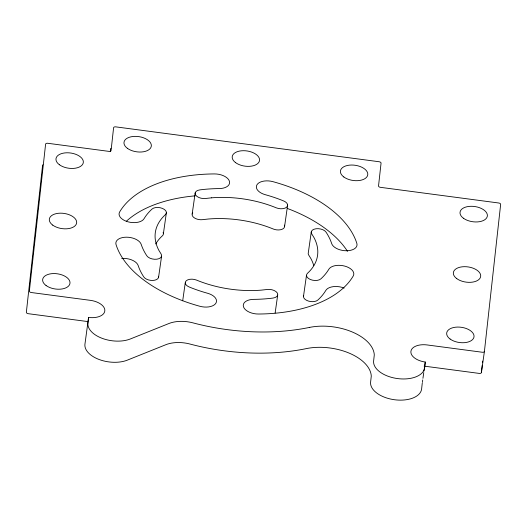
<?xml version="1.0" encoding="UTF-8"?>
<svg xmlns="http://www.w3.org/2000/svg" width="527" height="527" viewBox="0 0 527 527"><rect width="100%" height="100%" fill="white"/><g stroke="black" fill="none" stroke-linecap="round" stroke-linejoin="round"><path stroke-width="0.79" d="M424.143 366.12L479.234 373.412A2.062 1.146 8.1 0 0 481.401 372.549L484.418 351.377L500.65 204.41A2.062 1.146 8.1 0 0 498.733 203L380.454 187.335A2.062 1.146 8.1 0 1 378.538 185.926L381.054 163.153A2.062 1.146 8.1 0 0 379.137 161.743L115.762 126.862A2.062 1.146 8.1 0 0 113.595 127.732L111.078 150.505A2.062 1.146 8.1 0 1 108.911 151.374L47.766 143.278A2.062 1.146 8.1 0 0 45.599 144.148L29.36 291.115A2.062 1.146 8.1 0 0 31.277 292.525L90.453 300.357A15.441 8.59 8.1 0 1 104.814 310.923A15.441 8.59 8.1 0 1 88.569 317.438L87.937 323.13A25.731 14.315 8.1 0 0 102.231 338.367A25.731 14.315 8.1 0 0 130.373 338.96L168.884 323.525A25.685 14.288 8.1 0 1 193.752 323.071A154.424 85.908 8.1 0 0 309.744 327.359M110.308 151.341L110.578 148.904A2.062 1.146 8.1 0 1 110.914 148.37M422.252 383.201L421.626 388.893A25.731 14.315 8.1 0 1 394.545 399.749A25.731 14.315 8.1 0 1 370.606 382.134L371.278 376.113A44.373 24.683 8.1 0 0 306.727 348.525A154.424 85.908 8.1 0 1 190.741 344.243A25.685 14.288 8.1 0 0 165.867 344.698L127.356 360.132A25.731 14.315 8.1 0 1 99.221 359.539A25.731 14.315 8.1 0 1 84.926 344.302L88.569 317.438M484.418 351.377A2.062 1.146 8.1 0 1 482.251 352.247L427.153 344.948A15.441 8.59 8.1 0 0 410.902 351.463A15.441 8.59 8.1 0 0 425.269 362.029L424.637 367.721A25.731 14.315 8.1 0 1 397.556 378.577A25.731 14.315 8.1 0 1 373.623 360.962L374.289 354.941A44.373 24.683 8.1 0 0 309.744 327.359M481.401 372.549L482.212 365.198M482.482 362.747L482.666 361.114M163.39 233.711L166.407 212.539M158.561 277.393L161.578 256.227M192.177 214.015L195.194 192.842M182.698 300.785L185.247 282.867M284.62 226.254L287.63 205.082M275.134 313.025L277.683 295.113M311.299 231.728L308.288 252.901A7.734 4.302 8.1 0 0 308.782 255.173L310.897 258.599A82.403 45.842 8.1 0 1 313.736 265.542M303.46 296.582L306.47 275.417M422.371 382.385L422.72 379.941M422.95 378.314L423.761 372.615M423.991 370.982L425.269 362.029M87.442 321.529L28.267 313.69A2.062 1.146 8.1 0 1 26.35 312.28L42.582 165.313A2.062 1.146 8.1 0 1 42.924 164.78M303.697 295.482A7.734 4.302 8.1 0 0 308.295 301.029A7.734 4.302 8.1 0 0 317.847 300.047A100.795 56.073 8.1 0 0 325.785 290.463A12.885 7.167 8.1 0 1 344.131 288.078M284.33 225.108A7.734 4.302 8.1 0 1 281.695 229.429A7.734 4.302 8.1 0 1 273.184 228.975A82.403 45.842 8.1 0 0 208.396 219.008L202.691 219.64A7.734 4.302 8.1 0 1 194.331 217.862A7.734 4.302 8.1 0 1 192.711 212.974M163.106 232.559A7.734 4.302 8.1 0 1 162.408 235.786A82.403 45.842 8.1 0 0 155.715 243.955M158.574 276.267A7.734 4.302 8.1 0 1 152.902 280.443A7.734 4.302 8.1 0 1 143.838 277.004A104.511 58.141 8.1 0 1 138.219 265.628A12.885 7.167 8.1 0 0 121.711 258.434M126.302 221.314A123.219 68.55 8.1 0 1 194.99 195.866M287.38 208.468A123.219 68.55 8.1 0 1 347.497 251.307M211.413 197.836L205.701 198.468A7.734 4.302 8.1 0 1 195.688 195.115A7.734 4.302 8.1 0 1 199.904 189.878A104.511 58.141 8.1 0 1 219.107 188.587A12.885 7.167 8.1 0 0 229.403 181.196A12.885 7.167 8.1 0 0 214.515 173.93A123.219 68.55 8.1 0 0 119.649 211.959A12.885 7.167 8.1 0 0 128.041 221.827A12.885 7.167 8.1 0 0 144.082 218.659A100.795 56.073 8.1 0 1 152.02 209.074A7.734 4.302 8.1 0 1 162.474 208.428A7.734 4.302 8.1 0 1 165.425 214.621A82.403 45.842 8.1 0 0 158.97 250.529L161.078 253.955A7.734 4.302 8.1 0 1 156.868 259.192A7.734 4.302 8.1 0 1 146.855 255.832A104.511 58.141 8.1 0 1 141.229 244.456A12.885 7.167 8.1 0 0 126.348 237.19A12.885 7.167 8.1 0 0 116.045 244.581A123.219 68.55 8.1 0 0 199.898 306.279A12.885 7.167 8.1 0 0 215.938 303.111A12.885 7.167 8.1 0 0 207.539 293.249A100.795 56.073 8.1 0 1 189.18 286.978A7.734 4.302 8.1 0 1 186.222 280.792A7.734 4.302 8.1 0 1 196.683 280.147A82.403 45.842 8.1 0 0 261.464 290.12L267.169 289.481A7.734 4.302 8.1 0 1 277.189 292.834A7.734 4.302 8.1 0 1 272.973 298.071A104.511 58.141 8.1 0 1 253.77 299.369A12.885 7.167 8.1 0 0 243.474 306.76A12.885 7.167 8.1 0 0 258.355 314.02A123.219 68.55 8.1 0 0 353.228 275.99A12.885 7.167 8.1 0 0 344.836 266.128A12.885 7.167 8.1 0 0 328.795 269.297A100.795 56.073 8.1 0 1 320.857 278.882A7.734 4.302 8.1 0 1 310.403 279.521A7.734 4.302 8.1 0 1 307.452 273.335A82.403 45.842 8.1 0 0 313.908 237.427L311.8 234.001A7.734 4.302 8.1 0 1 316.009 228.764A7.734 4.302 8.1 0 1 326.022 232.117A104.511 58.141 8.1 0 1 331.648 243.5A12.885 7.167 8.1 0 0 346.529 250.76A12.885 7.167 8.1 0 0 356.832 243.369A123.219 68.55 8.1 0 0 272.979 181.67A12.885 7.167 8.1 0 0 256.939 184.839A12.885 7.167 8.1 0 0 265.331 194.707A100.795 56.073 8.1 0 1 283.697 200.978A7.734 4.302 8.1 0 1 286.655 207.164A7.734 4.302 8.1 0 1 276.194 207.803A82.403 45.842 8.1 0 0 211.413 197.836M59.393 164.734A13.794 7.674 8.1 0 0 82.647 164.338A13.794 7.674 8.1 0 0 66.936 152.777A13.794 7.674 8.1 0 0 59.393 164.734M52.726 225.121A13.794 7.674 8.1 0 0 75.974 224.733A13.794 7.674 8.1 0 0 60.262 213.172A13.794 7.674 8.1 0 0 52.726 225.121M46.053 285.509A13.794 7.674 8.1 0 0 69.307 285.12A13.794 7.674 8.1 0 0 53.589 273.559A13.794 7.674 8.1 0 0 46.053 285.509M343.835 176.986A13.794 7.674 8.1 0 0 367.088 176.591A13.794 7.674 8.1 0 0 351.377 165.03A13.794 7.674 8.1 0 0 343.835 176.986M235.615 162.652A13.794 7.674 8.1 0 0 258.862 162.263A13.794 7.674 8.1 0 0 243.151 150.702A13.794 7.674 8.1 0 0 235.615 162.652M127.389 148.318A13.794 7.674 8.1 0 0 150.643 147.929A13.794 7.674 8.1 0 0 134.932 136.368A13.794 7.674 8.1 0 0 127.389 148.318M450.091 339.019A13.794 7.674 8.1 0 0 473.345 338.624A13.794 7.674 8.1 0 0 457.627 327.063A13.794 7.674 8.1 0 0 450.091 339.019M463.431 218.237A13.794 7.674 8.1 0 0 486.684 217.849A13.794 7.674 8.1 0 0 470.973 206.288A13.794 7.674 8.1 0 0 463.431 218.237M456.764 278.631A13.794 7.674 8.1 0 0 480.011 278.236A13.794 7.674 8.1 0 0 464.3 266.675A13.794 7.674 8.1 0 0 456.764 278.631"/></g></svg>
